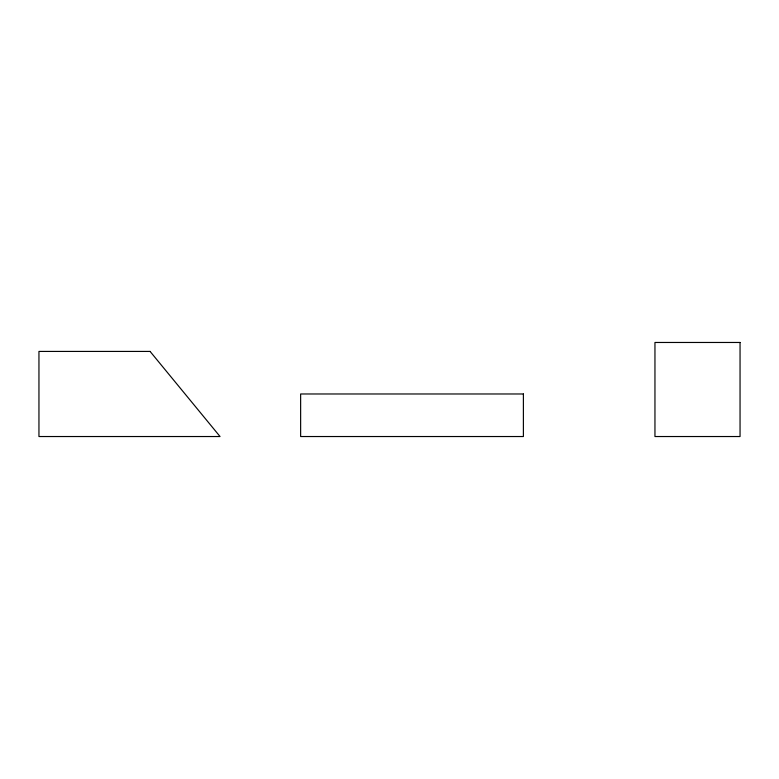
<?xml version="1.0" encoding="UTF-8"?>
<svg xmlns="http://www.w3.org/2000/svg" width="779" height="779" viewBox="0 0 779 779"><rect width="100%" height="100%" fill="white"/><g stroke="black" fill="none" stroke-linecap="round" stroke-linejoin="round"><path stroke-width="1.17" d="M740.05 342.468L654.954 342.468L654.954 436.532L740.05 436.532L740.05 342.468M150.084 351.426L38.95 351.426L38.95 436.532L220.048 436.532L150.084 351.426M523.391 393.979L300.636 393.979L300.636 436.532L523.391 436.532L523.391 393.979"/></g></svg>
